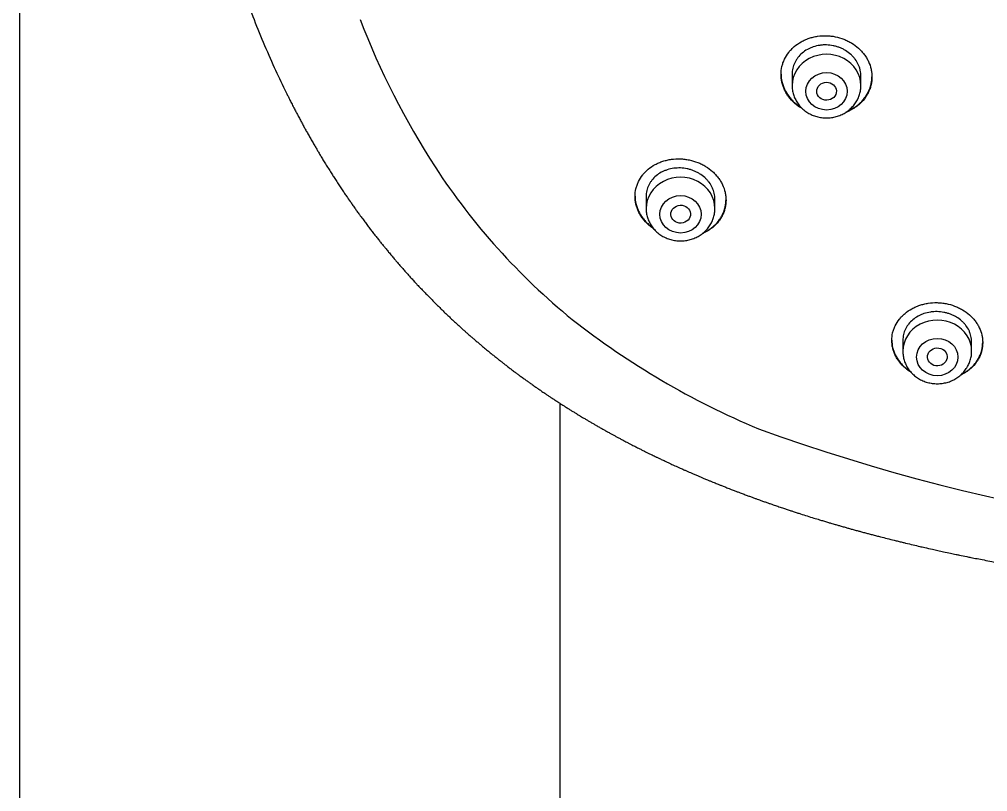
# Model space of a CAD drawing. Header units: millimetres. Extents: x 169 to 4368, y -1049 to 1924.
# Drawn here: x 453.024 to 456.964, y 1176.619 to 1179.761 of the extents above; entities that cross this region are included whole.
import ezdxf

# ---------------------------------------------------------------- set-up
doc = ezdxf.new("R2010")
doc.units = ezdxf.units.MM

msp = doc.modelspace()

# ---------------------------------------------------------------- linework, layer by layer
for p, q in [((453.0235, 1203.3108), (453.0235, 1166.2949)), ((453.0235, 1203.3108), (453.0235, 1166.4008)), ((456.1679, 1179.538), (456.1679, 1179.4916)), ((456.4479, 1179.4916), (456.4479, 1179.5297)), ((455.5739, 1179.0406), (455.5739, 1178.9913)), ((455.8539, 1178.9913), (455.8539, 1179.0291)), ((456.6185, 1178.4556), (456.6185, 1178.4104)), ((456.8985, 1178.4104), (456.8985, 1178.4484)), ((455.2235, 1166.4008), (455.2235, 1178.1985)), ((455.2235, 1166.4008), (455.2235, 1178.1985))]:
    msp.add_line(p, q)
for centre, radius, start, end in [((457.4824, 1180.9474), 3.294, 201.1188, 212.8614), ((456.9766, 1180.6325), 2.6982, 213.0716, 230.8555), ((457.3009, 1181.1236), 3.2843, 231.8767, 247.2561), ((458.7855, 1185.7217), 8.1092, 250.14395, 271.92947)]:
    msp.add_arc(centre, radius, start, end)
for centre, end_param in [((456.3079, 1179.4916), 3.141593), ((455.7139, 1178.9913), 3.141598), ((456.7585, 1178.4104), 3.141598)]:
    msp.add_ellipse(centre, major_axis=(0.14, 0), ratio=0.906308, start_param=0, end_param=end_param)
for centre, major_axis, ratio in [((456.3079, 1179.4679), (-0.084, 0), 0.906308), ((456.3082, 1179.4682), (0.0401, 0.0011), 0.906171), ((455.7139, 1178.9676), (0.084, 0), 0.906308), ((455.7145, 1178.9682), (0.0402, 0.0022), 0.905767), ((456.7585, 1178.3867), (-0.084, 0), 0.906308), ((456.7589, 1178.3874), (0.0401, 0.0019), 0.910577)]:
    msp.add_ellipse(centre, major_axis=major_axis, ratio=ratio)
for points, knots in [([(454.4037, 1185.8197), (454.3837, 1185.7924), (454.35, 1185.7447), (454.2947, 1185.6617), (454.2432, 1185.5784), (454.192, 1185.49), (454.1431, 1185.3993), (454.0956, 1185.3045), (454.0499, 1185.2063), (454.0057, 1185.1041), (453.9633, 1184.9979), (453.9225, 1184.8874), (453.8836, 1184.7726), (453.8463, 1184.6531), (453.811, 1184.5288), (453.7775, 1184.3996), (453.746, 1184.2654), (453.7165, 1184.126), (453.6892, 1183.9814), (453.6641, 1183.8316), (453.6414, 1183.6767), (453.6212, 1183.5168), (453.6036, 1183.3521), (453.5888, 1183.1831), (453.5767, 1183.0103), (453.5677, 1182.8342), (453.5616, 1182.6558), (453.5587, 1182.4758), (453.5589, 1182.2953), (453.5623, 1182.1154), (453.5687, 1181.9369), (453.5782, 1181.7609), (453.5907, 1181.588), (453.6061, 1181.419), (453.6241, 1181.2542), (453.6448, 1181.0943), (453.668, 1180.9393), (453.6936, 1180.7896), (453.7214, 1180.645), (453.7514, 1180.5056), (453.7834, 1180.3715), (453.8175, 1180.2423), (453.8534, 1180.1183), (453.8913, 1179.9987), (453.9306, 1179.8845), (453.9724, 1179.7734), (454.0146, 1179.669), (454.0602, 1179.5654), (454.0882, 1179.5059), (454.1049, 1179.4718)], [0, 0, 0, 0, 0.013707, 0.028239, 0.043047, 0.058182, 0.073661, 0.089521, 0.105819, 0.122574, 0.139831, 0.157629, 0.17598, 0.194931, 0.214557, 0.234815, 0.255804, 0.277485, 0.299914, 0.323078, 0.34698, 0.371602, 0.396913, 0.422855, 0.449374, 0.47635, 0.5037, 0.531273, 0.558922, 0.586484, 0.613836, 0.64083, 0.667343, 0.69331, 0.718619, 0.743266, 0.767165, 0.790356, 0.812776, 0.834488, 0.85546, 0.875736, 0.895362, 0.914311, 0.932681, 0.950459, 0.9677, 0.984447, 1, 1, 1, 1]), ([(456.1229, 1179.5369), (456.1229, 1179.5476), (456.1241, 1179.5581), (456.1276, 1179.5736), (456.129, 1179.5787), (456.1326, 1179.5888), (456.1346, 1179.5938), (456.1416, 1179.6083), (456.1472, 1179.6175), (456.1573, 1179.6304), (456.1609, 1179.6346), (456.1686, 1179.6427), (456.1727, 1179.6465), (456.1854, 1179.6573), (456.1947, 1179.6638), (456.2098, 1179.6723), (456.2151, 1179.6749), (456.2257, 1179.6796), (456.2366, 1179.6838), (456.2479, 1179.6871), (456.2595, 1179.6899), (456.2654, 1179.691), (456.2833, 1179.6937), (456.2953, 1179.6944), (456.3134, 1179.6939), (456.3194, 1179.6935), (456.3315, 1179.6922), (456.3376, 1179.6912), (456.3554, 1179.6876), (456.367, 1179.6843), (456.3838, 1179.6777), (456.3894, 1179.6753), (456.4001, 1179.6699), (456.4053, 1179.6671), (456.4204, 1179.6578), (456.4298, 1179.6508), (456.4428, 1179.6391), (456.4469, 1179.635), (456.4546, 1179.6266), (456.4618, 1179.6179), (456.468, 1179.6086), (456.4738, 1179.599), (456.4764, 1179.5941), (456.4834, 1179.5791), (456.4869, 1179.5688), (456.4905, 1179.5531), (456.4914, 1179.5478), (456.4926, 1179.5371), (456.4929, 1179.5318), (456.4929, 1179.5159), (456.4917, 1179.5054), (456.4882, 1179.4898), (456.4867, 1179.4846), (456.4832, 1179.4745), (456.4791, 1179.4647), (456.474, 1179.4553), (456.4683, 1179.4461), (456.4652, 1179.4415), (456.4551, 1179.4285), (456.4474, 1179.4205), (456.4347, 1179.4097), (456.4302, 1179.4062), (456.4209, 1179.3997), (456.416, 1179.3967), (456.4033, 1179.3896), (456.3954, 1179.3858), (456.3871, 1179.3826)], [0, 0, 0, 0, 0.045957, 0.045957, 0.068935, 0.068935, 0.091913, 0.091913, 0.13787, 0.13787, 0.160848, 0.160848, 0.183826, 0.183826, 0.229783, 0.229783, 0.252761, 0.252761, 0.27574, 0.298718, 0.298718, 0.321696, 0.321696, 0.367653, 0.367653, 0.390631, 0.390631, 0.413609, 0.413609, 0.459566, 0.459566, 0.482544, 0.482544, 0.505522, 0.505522, 0.551479, 0.551479, 0.574457, 0.574457, 0.597436, 0.620414, 0.620414, 0.643392, 0.643392, 0.689349, 0.689349, 0.712327, 0.712327, 0.735305, 0.735305, 0.781262, 0.781262, 0.80424, 0.80424, 0.827219, 0.850197, 0.850197, 0.873175, 0.873175, 0.919132, 0.919132, 0.94211, 0.94211, 0.965088, 0.965088, 1, 1, 1, 1]), ([(456.4479, 1179.5297), (456.4479, 1179.5378), (456.447, 1179.5458), (456.4443, 1179.5577), (456.4432, 1179.5616), (456.4405, 1179.5695), (456.4389, 1179.5733), (456.4337, 1179.5847), (456.4293, 1179.5919), (456.4217, 1179.6021), (456.4189, 1179.6055), (456.4131, 1179.6119), (456.41, 1179.615), (456.4003, 1179.6238), (456.3932, 1179.6291), (456.3817, 1179.6361), (456.3777, 1179.6383), (456.3696, 1179.6423), (456.3613, 1179.646), (456.3527, 1179.6489), (456.3439, 1179.6515), (456.3394, 1179.6526), (456.3258, 1179.6553), (456.3168, 1179.6564), (456.303, 1179.6567), (456.2985, 1179.6567), (456.2893, 1179.6561), (456.2847, 1179.6556), (456.2713, 1179.6536), (456.2626, 1179.6516), (456.2499, 1179.6473), (456.2457, 1179.6456), (456.2376, 1179.6421), (456.2337, 1179.6401), (456.2224, 1179.6338), (456.2153, 1179.6289), (456.2023, 1179.6178), (456.1965, 1179.6118), (456.1889, 1179.602), (456.1866, 1179.5986), (456.1822, 1179.5917), (456.1803, 1179.588), (456.175, 1179.577), (456.1724, 1179.5695), (456.1697, 1179.5577), (456.169, 1179.5537), (456.1681, 1179.5457), (456.1679, 1179.5417), (456.1679, 1179.5377), (456.1679, 1179.5377), (456.1679, 1179.5376)], [0, 0, 0, 0, 0.062493, 0.062493, 0.09374, 0.09374, 0.124987, 0.124987, 0.18748, 0.18748, 0.218726, 0.218726, 0.249973, 0.249973, 0.312466, 0.312466, 0.343713, 0.343713, 0.37496, 0.406206, 0.406206, 0.437453, 0.437453, 0.499946, 0.499946, 0.531193, 0.531193, 0.562439, 0.562439, 0.624933, 0.624933, 0.656179, 0.656179, 0.687426, 0.687426, 0.749919, 0.749919, 0.812412, 0.812412, 0.843659, 0.843659, 0.874906, 0.874906, 0.937399, 0.937399, 0.968646, 0.968646, 0.999892, 0.999892, 1, 1, 1, 1]), ([(456.1229, 1179.5381), (456.1229, 1179.5277), (456.1241, 1179.5174), (456.1276, 1179.502), (456.1291, 1179.4968), (456.1326, 1179.4865), (456.1347, 1179.4814), (456.1416, 1179.4664), (456.1473, 1179.4569), (456.1574, 1179.4433), (456.1611, 1179.4389), (456.1688, 1179.4304), (456.1729, 1179.4263), (456.1858, 1179.4147), (456.1951, 1179.4077), (456.2053, 1179.4015), (456.2054, 1179.4014), (456.2055, 1179.4014)], [0, 0, 0, 0, 0.1949302, 0.1949302, 0.295351, 0.295351, 0.3957719, 0.3957719, 0.5966135, 0.5966135, 0.6970343, 0.6970343, 0.7974551, 0.7974551, 0.9982967, 0.9982967, 1, 1, 1, 1]), ([(456.2113, 1179.3958), (456.2094, 1179.3969), (456.2074, 1179.3981), (456.2005, 1179.4023), (456.1956, 1179.4056), (456.1861, 1179.4127), (456.1816, 1179.4164), (456.1687, 1179.428), (456.161, 1179.4364), (456.1509, 1179.45), (456.1477, 1179.4547), (456.142, 1179.4643), (456.1368, 1179.474), (456.1327, 1179.4841), (456.1291, 1179.4944), (456.1277, 1179.4996), (456.1241, 1179.5155), (456.1229, 1179.5262), (456.1229, 1179.5369)], [0, 0, 0, 0, 0.036656, 0.036656, 0.132991, 0.132991, 0.229325, 0.229325, 0.421994, 0.421994, 0.518328, 0.518328, 0.614663, 0.710997, 0.710997, 0.807331, 0.807331, 1, 1, 1, 1]), ([(456.3946, 1179.3878), (456.3949, 1179.3879), (456.3951, 1179.3881), (456.4007, 1179.3905), (456.4058, 1179.3931), (456.4208, 1179.4015), (456.4302, 1179.4079), (456.4474, 1179.4226), (456.455, 1179.4306), (456.465, 1179.4435), (456.4681, 1179.4479), (456.4739, 1179.4571), (456.4765, 1179.4619), (456.4834, 1179.4765), (456.4869, 1179.4865), (456.4905, 1179.502), (456.4914, 1179.5072), (456.4925, 1179.5174), (456.4928, 1179.5222), (456.4929, 1179.5271)], [0, 0, 0, 0, 0.004022, 0.004022, 0.095297, 0.095297, 0.277846, 0.277846, 0.460396, 0.460396, 0.551671, 0.551671, 0.642946, 0.642946, 0.825495, 0.825495, 0.91677, 0.91677, 1, 1, 1, 1]), ([(456.1679, 1179.4916), (456.1679, 1179.4848), (456.1688, 1179.4734), (456.1729, 1179.4545), (456.1798, 1179.437), (456.1894, 1179.4202), (456.2014, 1179.4051), (456.2155, 1179.3916), (456.2316, 1179.3802), (456.2493, 1179.371), (456.2681, 1179.3644), (456.2879, 1179.3603), (456.308, 1179.359), (456.3281, 1179.3604), (456.3478, 1179.3645), (456.3667, 1179.3712), (456.3844, 1179.3804), (456.4005, 1179.3918), (456.4146, 1179.4054), (456.4266, 1179.4206), (456.4361, 1179.4374), (456.4429, 1179.4549), (456.447, 1179.4737), (456.4479, 1179.485), (456.4479, 1179.4916)], [0, 0, 0, 0, 0.043723, 0.08855, 0.133515, 0.178674, 0.224062, 0.269684, 0.315523, 0.361546, 0.407709, 0.453968, 0.500279, 0.546601, 0.592892, 0.639107, 0.685199, 0.73112, 0.776832, 0.822308, 0.867548, 0.912577, 0.957444, 1, 1, 1, 1]), ([(454.1102, 1179.461), (454.1126, 1179.4561), (454.1164, 1179.4485), (454.1234, 1179.4345), (454.1312, 1179.4192), (454.14, 1179.402), (454.1486, 1179.3855), (454.1568, 1179.3698), (454.1649, 1179.3546), (454.173, 1179.3394), (454.181, 1179.3248), (454.1891, 1179.31), (454.1977, 1179.2947), (454.2068, 1179.2785), (454.216, 1179.2624), (454.2249, 1179.2469), (454.2331, 1179.233), (454.2412, 1179.2192), (454.2497, 1179.205), (454.2593, 1179.1891), (454.2697, 1179.1721), (454.2807, 1179.1543), (454.2916, 1179.137), (454.3021, 1179.1206), (454.3125, 1179.1043), (454.3234, 1179.0877), (454.3342, 1179.0715), (454.3446, 1179.056), (454.3562, 1179.0389), (454.3673, 1179.0229), (454.3787, 1179.0066), (454.388, 1178.9935), (454.3978, 1178.9797), (454.4084, 1178.9651), (454.4198, 1178.9495), (454.4318, 1178.9335), (454.4429, 1178.9187), (454.454, 1178.9041), (454.4647, 1178.8903), (454.4753, 1178.8767), (454.4856, 1178.8636), (454.496, 1178.8506), (454.506, 1178.8383), (454.516, 1178.826), (454.5265, 1178.8133), (454.5374, 1178.8002), (454.5482, 1178.7875), (454.5597, 1178.774), (454.5713, 1178.7605), (454.5836, 1178.7465), (454.5952, 1178.7334), (454.6078, 1178.7193), (454.6206, 1178.7053), (454.6325, 1178.6923), (454.6442, 1178.6797), (454.6555, 1178.6677), (454.6683, 1178.6542), (454.6802, 1178.6419), (454.692, 1178.6299), (454.7034, 1178.6183), (454.7155, 1178.6062), (454.7279, 1178.5939), (454.7411, 1178.5809), (454.7541, 1178.5684), (454.7674, 1178.5557), (454.7794, 1178.5443), (454.7917, 1178.5328), (454.8045, 1178.521), (454.8173, 1178.5093), (454.829, 1178.4987), (454.8397, 1178.4892), (454.8505, 1178.4797), (454.8615, 1178.4701), (454.8734, 1178.4597), (454.885, 1178.4497), (454.897, 1178.4396), (454.91, 1178.4286), (454.9243, 1178.4168), (454.939, 1178.4047), (454.9523, 1178.394), (454.964, 1178.3846), (454.9754, 1178.3755), (454.9865, 1178.3668), (454.9981, 1178.3578), (455.0104, 1178.3483), (455.0239, 1178.338), (455.0369, 1178.3282), (455.0492, 1178.319), (455.0611, 1178.3103), (455.0736, 1178.3012), (455.0859, 1178.2922), (455.0979, 1178.2836), (455.1109, 1178.2744), (455.1234, 1178.2657), (455.1355, 1178.2572), (455.1477, 1178.2489), (455.1603, 1178.2403), (455.1727, 1178.2319), (455.1838, 1178.2245), (455.1952, 1178.2169), (455.2078, 1178.2087), (455.2211, 1178.2001), (455.2338, 1178.1919), (455.2467, 1178.1837), (455.2587, 1178.1761), (455.2699, 1178.1692), (455.28, 1178.1629), (455.2889, 1178.1575), (455.2981, 1178.1518), (455.3066, 1178.1467), (455.3163, 1178.1408), (455.3266, 1178.1347), (455.3379, 1178.128), (455.3493, 1178.1213), (455.3604, 1178.1148), (455.372, 1178.1081), (455.3842, 1178.1011), (455.3968, 1178.094), (455.4099, 1178.0867), (455.4222, 1178.0798), (455.4343, 1178.0732), (455.4451, 1178.0672), (455.4564, 1178.0611), (455.468, 1178.0549), (455.4812, 1178.0479), (455.4936, 1178.0413), (455.5056, 1178.0351), (455.5176, 1178.0288), (455.5311, 1178.0219), (455.5449, 1178.0149), (455.5581, 1178.0083), (455.5702, 1178.0022), (455.5824, 1177.9962), (455.5955, 1177.9898), (455.6083, 1177.9836), (455.6208, 1177.9776), (455.633, 1177.9718), (455.6449, 1177.9661), (455.6575, 1177.9603), (455.6682, 1177.9553), (455.6798, 1177.9499), (455.6905, 1177.9451), (455.7017, 1177.94), (455.7137, 1177.9346), (455.7261, 1177.929), (455.7383, 1177.9237), (455.7489, 1177.919), (455.7601, 1177.9141), (455.7724, 1177.9088), (455.7845, 1177.9036), (455.7956, 1177.8989), (455.8067, 1177.8943), (455.8178, 1177.8896), (455.8292, 1177.8849), (455.8396, 1177.8806), (455.8522, 1177.8755), (455.8649, 1177.8703), (455.8785, 1177.8649), (455.8917, 1177.8596), (455.9047, 1177.8545), (455.9183, 1177.8492), (455.9311, 1177.8443), (455.9444, 1177.8392), (455.9581, 1177.834), (455.9704, 1177.8294), (455.9831, 1177.8246), (455.9948, 1177.8203), (456.0079, 1177.8155), (456.0231, 1177.81), (456.0388, 1177.8043), (456.0548, 1177.7987), (456.0682, 1177.7939), (456.083, 1177.7888), (456.1, 1177.7829), (456.1187, 1177.7765), (456.1358, 1177.7708), (456.1495, 1177.7662), (456.1613, 1177.7623), (456.1736, 1177.7583), (456.1876, 1177.7537), (456.2067, 1177.7476), (456.2296, 1177.7403), (456.2552, 1177.7324), (456.2772, 1177.7256), (456.2957, 1177.72), (456.3113, 1177.7154), (456.327, 1177.7107), (456.3418, 1177.7064), (456.3569, 1177.702), (456.3719, 1177.6977), (456.3867, 1177.6935), (456.4018, 1177.6893), (456.4168, 1177.6851), (456.4318, 1177.6809), (456.4473, 1177.6767), (456.4624, 1177.6727), (456.4779, 1177.6685), (456.4942, 1177.6642), (456.5106, 1177.6599), (456.5312, 1177.6546), (456.5551, 1177.6485), (456.5791, 1177.6425), (456.5994, 1177.6375), (456.6147, 1177.6337), (456.6352, 1177.6288), (456.6591, 1177.6231), (456.6851, 1177.617), (456.7111, 1177.6111), (456.7358, 1177.6055), (456.7613, 1177.5999), (456.7859, 1177.5945), (456.8105, 1177.5892), (456.8319, 1177.5847), (456.8539, 1177.5802), (456.8742, 1177.576), (456.8981, 1177.5712), (456.9216, 1177.5665), (456.9498, 1177.561), (456.9778, 1177.5557), (457.0013, 1177.5513), (457.021, 1177.5476), (457.0465, 1177.543), (457.0729, 1177.5383), (457.0954, 1177.5343), (457.1117, 1177.5315), (457.1394, 1177.5268), (457.1681, 1177.522), (457.1929, 1177.5179), (457.2089, 1177.5154), (457.2307, 1177.5119), (457.2558, 1177.508), (457.2748, 1177.505), (457.2896, 1177.5028), (457.3115, 1177.4995), (457.341, 1177.4952), (457.3695, 1177.4911), (457.3915, 1177.488), (457.4279, 1177.4829), (457.4662, 1177.4778), (457.5002, 1177.4734), (457.5137, 1177.4717), (457.5338, 1177.4692), (457.5645, 1177.4654), (457.6009, 1177.461), (457.6294, 1177.4577), (457.6478, 1177.4556), (457.6712, 1177.4529), (457.7087, 1177.4488), (457.7544, 1177.444), (457.789, 1177.4405), (457.8075, 1177.4387), (457.83, 1177.4364), (457.8788, 1177.4318), (457.9353, 1177.4267), (457.9816, 1177.4228), (458.0038, 1177.421), (458.0249, 1177.4193), (458.0706, 1177.4157), (458.1363, 1177.4109), (458.1962, 1177.4069), (458.2301, 1177.4048), (458.2469, 1177.4038), (458.2724, 1177.4022), (458.3111, 1177.4), (458.3617, 1177.3972), (458.4243, 1177.3941), (458.5003, 1177.3907), (458.5885, 1177.3873), (458.6912, 1177.3842), (458.8015, 1177.3816), (458.9304, 1177.3798), (459.0089, 1177.3794), (459.0585, 1177.3793)], [0, 0, 0, 0, 0.002698, 0.005114, 0.008314, 0.012212, 0.015616, 0.018584, 0.021894, 0.025033, 0.027984, 0.031015, 0.034254, 0.037566, 0.041127, 0.04441, 0.047317, 0.049931, 0.053123, 0.056348, 0.060014, 0.06398, 0.067775, 0.071127, 0.074578, 0.078265, 0.081927, 0.08517, 0.088361, 0.093142, 0.095752, 0.099177, 0.101812, 0.104931, 0.10893, 0.112276, 0.115783, 0.118921, 0.122219, 0.125179, 0.128267, 0.131219, 0.134162, 0.136819, 0.139787, 0.14301, 0.146041, 0.148766, 0.152585, 0.155604, 0.158818, 0.161961, 0.165799, 0.169034, 0.171442, 0.175029, 0.17788, 0.181443, 0.184209, 0.186909, 0.190153, 0.193424, 0.196253, 0.200089, 0.203095, 0.206095, 0.20895, 0.212136, 0.215393, 0.218232, 0.220572, 0.223028, 0.225916, 0.228387, 0.231498, 0.234055, 0.236783, 0.240564, 0.243986, 0.246894, 0.24969, 0.252004, 0.254646, 0.257214, 0.259847, 0.262923, 0.266215, 0.26855, 0.271097, 0.274033, 0.27678, 0.279214, 0.281886, 0.285214, 0.287343, 0.289734, 0.293043, 0.295483, 0.297656, 0.300148, 0.302741, 0.305661, 0.30851, 0.310809, 0.313708, 0.316052, 0.317798, 0.320022, 0.321564, 0.323531, 0.325265, 0.327601, 0.329893, 0.332216, 0.334567, 0.336718, 0.339336, 0.342008, 0.344384, 0.34724, 0.349478, 0.351668, 0.353786, 0.356247, 0.358657, 0.361655, 0.36365, 0.365811, 0.368828, 0.37168, 0.373971, 0.376618, 0.378812, 0.381168, 0.384291, 0.386326, 0.388503, 0.391401, 0.393313, 0.395799, 0.397673, 0.400017, 0.402008, 0.404144, 0.407, 0.409162, 0.411127, 0.413112, 0.41563, 0.418152, 0.420078, 0.421988, 0.424489, 0.426375, 0.428494, 0.430415, 0.433554, 0.435693, 0.438166, 0.441021, 0.443015, 0.445847, 0.448252, 0.450493, 0.453582, 0.455157, 0.457621, 0.460148, 0.462473, 0.46613, 0.468939, 0.471374, 0.47365, 0.47716, 0.480808, 0.484023, 0.486677, 0.488362, 0.490581, 0.493456, 0.496122, 0.501103, 0.506057, 0.510208, 0.513159, 0.516222, 0.518722, 0.521754, 0.524357, 0.526938, 0.529959, 0.532431, 0.535165, 0.538121, 0.540596, 0.543583, 0.546308, 0.549056, 0.552413, 0.555198, 0.560171, 0.56539, 0.568126, 0.571143, 0.573638, 0.579196, 0.583975, 0.587656, 0.59317, 0.597219, 0.601339, 0.606368, 0.61039, 0.612798, 0.618124, 0.621237, 0.625584, 0.630648, 0.636281, 0.640482, 0.643151, 0.646773, 0.654049, 0.657207, 0.658724, 0.662713, 0.671883, 0.673977, 0.675855, 0.680315, 0.685539, 0.689131, 0.690408, 0.693339, 0.700691, 0.706006, 0.708414, 0.712325, 0.72519, 0.728645, 0.7302, 0.732329, 0.739252, 0.746373, 0.751484, 0.754239, 0.75603, 0.763784, 0.773993, 0.780021, 0.781935, 0.783736, 0.791842, 0.807544, 0.813364, 0.8161, 0.819165, 0.824434, 0.840034, 0.853573, 0.855814, 0.857775, 0.862359, 0.869143, 0.878062, 0.888753, 0.901978, 0.917603, 0.935177, 0.954999, 0.976437, 1, 1, 1, 1]), ([(455.5289, 1179.0405), (455.5289, 1179.0511), (455.5301, 1179.0614), (455.5336, 1179.0765), (455.5351, 1179.0815), (455.5386, 1179.0913), (455.5406, 1179.0962), (455.5475, 1179.1104), (455.5532, 1179.1193), (455.5632, 1179.1319), (455.5668, 1179.136), (455.5745, 1179.1438), (455.5785, 1179.1475), (455.5912, 1179.1581), (455.6005, 1179.1643), (455.6155, 1179.1725), (455.6207, 1179.175), (455.6314, 1179.1796), (455.6422, 1179.1836), (455.6535, 1179.1868), (455.6651, 1179.1894), (455.671, 1179.1905), (455.6889, 1179.1929), (455.7009, 1179.1935), (455.719, 1179.1929), (455.725, 1179.1925), (455.7371, 1179.191), (455.7432, 1179.19), (455.7611, 1179.1863), (455.7727, 1179.1829), (455.7895, 1179.1763), (455.7951, 1179.1738), (455.8059, 1179.1684), (455.8111, 1179.1655), (455.8262, 1179.1562), (455.8356, 1179.1492), (455.8487, 1179.1375), (455.8528, 1179.1334), (455.8605, 1179.125), (455.8678, 1179.1162), (455.874, 1179.107), (455.8798, 1179.0975), (455.8824, 1179.0925), (455.8894, 1179.0776), (455.8929, 1179.0674), (455.8965, 1179.0518), (455.8974, 1179.0466), (455.8986, 1179.0359), (455.8989, 1179.0307), (455.8989, 1179.0149), (455.8977, 1179.0046), (455.8942, 1178.9892), (455.8927, 1178.9841), (455.8892, 1178.9742), (455.8851, 1178.9645), (455.88, 1178.9553), (455.8743, 1178.9463), (455.8712, 1178.9419), (455.8611, 1178.9292), (455.8535, 1178.9214), (455.8408, 1178.9109), (455.8363, 1178.9076), (455.827, 1178.9013), (455.8221, 1178.8983), (455.812, 1178.8929), (455.8068, 1178.8904), (455.8014, 1178.8881)], [0, 0, 0, 0, 0.046492, 0.046492, 0.069738, 0.069738, 0.092983, 0.092983, 0.139475, 0.139475, 0.162721, 0.162721, 0.185967, 0.185967, 0.232459, 0.232459, 0.255704, 0.255704, 0.27895, 0.302196, 0.302196, 0.325442, 0.325442, 0.371934, 0.371934, 0.39518, 0.39518, 0.418425, 0.418425, 0.464917, 0.464917, 0.488163, 0.488163, 0.511409, 0.511409, 0.557901, 0.557901, 0.581146, 0.581146, 0.604392, 0.627638, 0.627638, 0.650884, 0.650884, 0.697376, 0.697376, 0.720622, 0.720622, 0.743868, 0.743868, 0.790359, 0.790359, 0.813605, 0.813605, 0.836851, 0.860097, 0.860097, 0.883343, 0.883343, 0.929834, 0.929834, 0.95308, 0.95308, 0.976326, 0.976326, 1, 1, 1, 1]), ([(455.8539, 1179.0291), (455.8539, 1179.0371), (455.853, 1179.0451), (455.8503, 1179.0569), (455.8492, 1179.0608), (455.8465, 1179.0685), (455.8449, 1179.0724), (455.8397, 1179.0837), (455.8353, 1179.0908), (455.8277, 1179.1011), (455.8249, 1179.1044), (455.819, 1179.1108), (455.8159, 1179.1139), (455.8061, 1179.1227), (455.7991, 1179.128), (455.7875, 1179.1351), (455.7835, 1179.1373), (455.7754, 1179.1414), (455.7671, 1179.1451), (455.7584, 1179.1481), (455.7496, 1179.1507), (455.7451, 1179.1518), (455.7315, 1179.1546), (455.7225, 1179.1557), (455.7087, 1179.1562), (455.7042, 1179.1562), (455.695, 1179.1557), (455.6904, 1179.1553), (455.677, 1179.1534), (455.6683, 1179.1514), (455.6556, 1179.1473), (455.6515, 1179.1457), (455.6434, 1179.1423), (455.6395, 1179.1404), (455.6282, 1179.1342), (455.6212, 1179.1295), (455.6082, 1179.1187), (455.6024, 1179.1128), (455.5949, 1179.1033), (455.5925, 1179.1), (455.5882, 1179.0932), (455.5862, 1179.0897), (455.581, 1179.0789), (455.5784, 1179.0715), (455.5757, 1179.06), (455.575, 1179.056), (455.5741, 1179.0481), (455.5739, 1179.0442), (455.5739, 1179.0402), (455.5739, 1179.0402), (455.5739, 1179.0402)], [0, 0, 0, 0, 0.062497, 0.062497, 0.093746, 0.093746, 0.124995, 0.124995, 0.187492, 0.187492, 0.218741, 0.218741, 0.24999, 0.24999, 0.312487, 0.312487, 0.343736, 0.343736, 0.374985, 0.406234, 0.406234, 0.437482, 0.437482, 0.49998, 0.49998, 0.531229, 0.531229, 0.562477, 0.562477, 0.624975, 0.624975, 0.656224, 0.656224, 0.687472, 0.687472, 0.74997, 0.74997, 0.812467, 0.812467, 0.843716, 0.843716, 0.874965, 0.874965, 0.937462, 0.937462, 0.968711, 0.968711, 0.99996, 0.99996, 1, 1, 1, 1]), ([(455.5289, 1179.0415), (455.529, 1179.0312), (455.5301, 1179.021), (455.5336, 1179.0058), (455.5351, 1179.0006), (455.5386, 1178.9904), (455.5407, 1178.9853), (455.5477, 1178.9705), (455.5534, 1178.961), (455.5635, 1178.9475), (455.5672, 1178.9431), (455.575, 1178.9346), (455.5791, 1178.9306), (455.5892, 1178.9214), (455.5954, 1178.9165), (455.6019, 1178.9119)], [0, 0, 0, 0, 0.209592, 0.209592, 0.317049, 0.317049, 0.424507, 0.424507, 0.639421, 0.639421, 0.746879, 0.746879, 0.854336, 0.854336, 1, 1, 1, 1]), ([(455.6049, 1178.9083), (455.6023, 1178.91), (455.5997, 1178.9119), (455.5923, 1178.9174), (455.5878, 1178.9211), (455.5749, 1178.9328), (455.5671, 1178.9411), (455.557, 1178.9547), (455.5538, 1178.9593), (455.548, 1178.9689), (455.5454, 1178.9737), (455.5384, 1178.9884), (455.5349, 1178.9986), (455.5301, 1179.0195), (455.5289, 1179.03), (455.5289, 1179.0405)], [0, 0, 0, 0, 0.056821, 0.056821, 0.161619, 0.161619, 0.371214, 0.371214, 0.476012, 0.476012, 0.580809, 0.580809, 0.790405, 0.790405, 1, 1, 1, 1]), ([(455.8067, 1178.8923), (455.8102, 1178.8939), (455.8187, 1178.8982), (455.8268, 1178.9031), (455.8361, 1178.9093), (455.8406, 1178.9127), (455.8535, 1178.9234), (455.8611, 1178.9311), (455.8711, 1178.9437), (455.8742, 1178.9481), (455.8799, 1178.9571), (455.8825, 1178.9618), (455.8894, 1178.9761), (455.8929, 1178.986), (455.8965, 1179.0012), (455.8974, 1179.0064), (455.8985, 1179.0165), (455.8988, 1179.0212), (455.8989, 1179.026)], [0, 0, 0, 0, 0.063827, 0.158287, 0.158287, 0.252747, 0.252747, 0.441668, 0.441668, 0.536128, 0.536128, 0.630588, 0.630588, 0.819509, 0.819509, 0.913969, 0.913969, 1, 1, 1, 1]), ([(455.5739, 1178.9913), (455.5739, 1178.9846), (455.5748, 1178.9732), (455.5789, 1178.9543), (455.5858, 1178.9369), (455.5953, 1178.92), (455.6073, 1178.9049), (455.6215, 1178.8914), (455.6375, 1178.88), (455.6552, 1178.8708), (455.674, 1178.8641), (455.6937, 1178.8601), (455.7139, 1178.8587), (455.734, 1178.8601), (455.7537, 1178.8641), (455.7726, 1178.8708), (455.7903, 1178.88), (455.8064, 1178.8914), (455.8206, 1178.905), (455.8325, 1178.9202), (455.842, 1178.937), (455.8489, 1178.9545), (455.853, 1178.9734), (455.8539, 1178.9847), (455.8539, 1178.9913)], [0, 0, 0, 0, 0.043416, 0.088242, 0.133206, 0.178365, 0.223751, 0.269371, 0.315209, 0.361231, 0.407394, 0.453652, 0.499964, 0.546286, 0.592577, 0.638793, 0.684885, 0.730809, 0.776522, 0.822, 0.867242, 0.912272, 0.95714, 1, 1, 1, 1]), ([(456.5735, 1178.4546), (456.5735, 1178.465), (456.5747, 1178.4751), (456.5782, 1178.4901), (456.5796, 1178.495), (456.5831, 1178.5047), (456.5852, 1178.5096), (456.5921, 1178.5237), (456.5977, 1178.5326), (456.6077, 1178.5452), (456.6113, 1178.5493), (456.619, 1178.5572), (456.623, 1178.5609), (456.6358, 1178.5716), (456.645, 1178.5779), (456.6601, 1178.5863), (456.6654, 1178.5888), (456.676, 1178.5935), (456.6869, 1178.5977), (456.6983, 1178.601), (456.7098, 1178.6038), (456.7157, 1178.6049), (456.7337, 1178.6076), (456.7458, 1178.6084), (456.7639, 1178.608), (456.77, 1178.6076), (456.7821, 1178.6064), (456.7882, 1178.6055), (456.8061, 1178.602), (456.8177, 1178.5988), (456.8346, 1178.5924), (456.8402, 1178.59), (456.851, 1178.5848), (456.8562, 1178.582), (456.8713, 1178.573), (456.8807, 1178.5662), (456.8937, 1178.5548), (456.8978, 1178.5508), (456.9055, 1178.5426), (456.9127, 1178.5341), (456.9189, 1178.525), (456.9246, 1178.5157), (456.9272, 1178.5109), (456.9342, 1178.4963), (456.9377, 1178.4864), (456.9412, 1178.4711), (456.942, 1178.466), (456.9432, 1178.4556), (456.9435, 1178.4504), (456.9435, 1178.435), (456.9423, 1178.4248), (456.9388, 1178.4097), (456.9373, 1178.4047), (456.9338, 1178.395), (456.9297, 1178.3855), (456.9246, 1178.3764), (456.919, 1178.3675), (456.9159, 1178.3632), (456.9058, 1178.3506), (456.8982, 1178.343), (456.8855, 1178.3325), (456.881, 1178.3292), (456.8717, 1178.3229), (456.8668, 1178.3199), (456.8588, 1178.3156), (456.8558, 1178.3141), (456.8527, 1178.3126)], [0, 0, 0, 0, 0.046954, 0.046954, 0.070431, 0.070431, 0.093909, 0.093909, 0.140863, 0.140863, 0.16434, 0.16434, 0.187817, 0.187817, 0.234771, 0.234771, 0.258249, 0.258249, 0.281726, 0.305203, 0.305203, 0.32868, 0.32868, 0.375634, 0.375634, 0.399111, 0.399111, 0.422589, 0.422589, 0.469543, 0.469543, 0.49302, 0.49302, 0.516497, 0.516497, 0.563451, 0.563451, 0.586929, 0.586929, 0.610406, 0.633883, 0.633883, 0.65736, 0.65736, 0.704314, 0.704314, 0.727791, 0.727791, 0.751269, 0.751269, 0.798223, 0.798223, 0.8217, 0.8217, 0.845177, 0.868654, 0.868654, 0.892131, 0.892131, 0.939086, 0.939086, 0.962563, 0.962563, 0.98604, 0.98604, 1, 1, 1, 1]), ([(456.8985, 1178.4484), (456.8985, 1178.4563), (456.8976, 1178.4641), (456.8949, 1178.4756), (456.8938, 1178.4794), (456.8912, 1178.487), (456.8896, 1178.4908), (456.8843, 1178.5018), (456.88, 1178.5088), (456.8724, 1178.5188), (456.8697, 1178.5221), (456.8638, 1178.5283), (456.8607, 1178.5313), (456.851, 1178.5399), (456.8439, 1178.545), (456.8323, 1178.5519), (456.8283, 1178.554), (456.8202, 1178.5579), (456.8119, 1178.5614), (456.8033, 1178.5643), (456.7944, 1178.5668), (456.7899, 1178.5678), (456.7763, 1178.5704), (456.7672, 1178.5714), (456.7535, 1178.5717), (456.7489, 1178.5716), (456.7396, 1178.571), (456.7351, 1178.5705), (456.7216, 1178.5684), (456.7129, 1178.5663), (456.7002, 1178.5621), (456.696, 1178.5605), (456.6879, 1178.5569), (456.684, 1178.555), (456.6727, 1178.5487), (456.6656, 1178.5439), (456.6527, 1178.533), (456.6469, 1178.5271), (456.6394, 1178.5176), (456.637, 1178.5143), (456.6327, 1178.5075), (456.6308, 1178.5039), (456.6256, 1178.4932), (456.6229, 1178.4859), (456.6203, 1178.4745), (456.6196, 1178.4706), (456.6187, 1178.4629), (456.6185, 1178.459), (456.6185, 1178.4552)], [0, 0, 0, 0, 0.062512, 0.062512, 0.093768, 0.093768, 0.125025, 0.125025, 0.187537, 0.187537, 0.218793, 0.218793, 0.250049, 0.250049, 0.312562, 0.312562, 0.343818, 0.343818, 0.375074, 0.40633, 0.40633, 0.437586, 0.437586, 0.500099, 0.500099, 0.531355, 0.531355, 0.562611, 0.562611, 0.625123, 0.625123, 0.656379, 0.656379, 0.687635, 0.687635, 0.750148, 0.750148, 0.81266, 0.81266, 0.843916, 0.843916, 0.875172, 0.875172, 0.937685, 0.937685, 0.968941, 0.968941, 1, 1, 1, 1]), ([(456.5735, 1178.4556), (456.5736, 1178.4455), (456.5748, 1178.4355), (456.5782, 1178.4206), (456.5797, 1178.4156), (456.5832, 1178.4056), (456.5852, 1178.4007), (456.5922, 1178.3862), (456.5979, 1178.3771), (456.6079, 1178.364), (456.6115, 1178.3598), (456.6193, 1178.3515), (456.6234, 1178.3476), (456.6344, 1178.338), (456.6416, 1178.3326), (456.6493, 1178.3276)], [0, 0, 0, 0, 0.20488, 0.20488, 0.309906, 0.309906, 0.414932, 0.414932, 0.624983, 0.624983, 0.730009, 0.730009, 0.835035, 0.835035, 1, 1, 1, 1]), ([(456.6517, 1178.3248), (456.6482, 1178.3271), (456.6447, 1178.3294), (456.6366, 1178.3352), (456.632, 1178.3388), (456.6192, 1178.35), (456.6115, 1178.358), (456.6014, 1178.3711), (456.5982, 1178.3756), (456.5925, 1178.3848), (456.5873, 1178.3942), (456.5833, 1178.4039), (456.5797, 1178.4138), (456.5783, 1178.4188), (456.5747, 1178.4341), (456.5735, 1178.4443), (456.5735, 1178.4546)], [0, 0, 0, 0, 0.073712, 0.073712, 0.176633, 0.176633, 0.382475, 0.382475, 0.485396, 0.485396, 0.588317, 0.691237, 0.691237, 0.794158, 0.794158, 1, 1, 1, 1]), ([(456.8564, 1178.3159), (456.8582, 1178.3168), (456.86, 1178.3177), (456.8717, 1178.3241), (456.881, 1178.3304), (456.8981, 1178.3446), (456.9057, 1178.3523), (456.9157, 1178.3648), (456.9188, 1178.3691), (456.9245, 1178.378), (456.9271, 1178.3827), (456.934, 1178.3968), (456.9375, 1178.4065), (456.9411, 1178.4215), (456.942, 1178.4266), (456.9431, 1178.4365), (456.9434, 1178.4412), (456.9435, 1178.4459)], [0, 0, 0, 0, 0.033995, 0.033995, 0.228796, 0.228796, 0.423596, 0.423596, 0.520996, 0.520996, 0.618397, 0.618397, 0.813197, 0.813197, 0.910598, 0.910598, 1, 1, 1, 1]), ([(456.6185, 1178.4104), (456.6185, 1178.4037), (456.6194, 1178.3923), (456.6235, 1178.3734), (456.6304, 1178.3559), (456.64, 1178.3391), (456.6519, 1178.324), (456.6661, 1178.3105), (456.6821, 1178.2991), (456.6998, 1178.2899), (456.7187, 1178.2832), (456.7384, 1178.2792), (456.7585, 1178.2778), (456.7786, 1178.2792), (456.7983, 1178.2832), (456.8172, 1178.2899), (456.8349, 1178.2991), (456.851, 1178.3105), (456.8652, 1178.3241), (456.8771, 1178.3393), (456.8867, 1178.3561), (456.8935, 1178.3736), (456.8976, 1178.3925), (456.8985, 1178.4038), (456.8985, 1178.4104)], [0, 0, 0, 0, 0.043416, 0.088242, 0.133206, 0.178365, 0.223751, 0.269371, 0.315209, 0.361231, 0.407394, 0.453652, 0.499964, 0.546286, 0.592577, 0.638793, 0.684885, 0.730809, 0.776522, 0.822, 0.867242, 0.912272, 0.95714, 1, 1, 1, 1])]:
    msp.add_open_spline(points, degree=3, knots=knots)
msp.add_open_spline([(454.1049, 1179.4718), (454.1087, 1179.4641), (454.1124, 1179.4565), (454.1162, 1179.4489)], degree=3)

doc.saveas('drawing.dxf')
